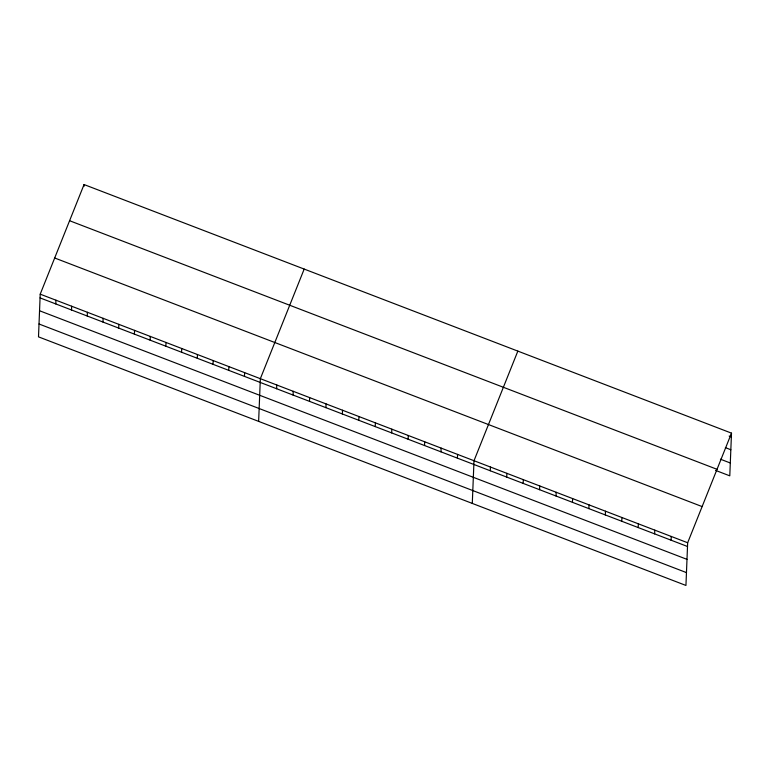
<?xml version="1.0" encoding="UTF-8"?>
<svg xmlns="http://www.w3.org/2000/svg" width="770" height="770" viewBox="0 0 770 770"><rect width="100%" height="100%" fill="white"/><g stroke="black" fill="none" stroke-linecap="round" stroke-linejoin="round"><path stroke-width="1.16" d="M40.213 294.159L38.5 336.856L685.945 585.45L687.658 542.754L731.5 433.144L84.055 184.55L40.213 294.159L687.658 542.754M55.787 303.938L55.941 300.194M71.514 309.973L71.658 306.229M83.988 186.417L84.055 184.55M87.231 316.008L87.385 312.274M102.959 322.053L103.113 318.308M118.686 328.087L118.83 324.343M134.403 334.122L134.558 330.378M150.131 340.167L150.275 336.423M165.848 346.202L166.002 342.458M181.576 352.236L181.73 348.492M197.303 358.271L197.447 354.527M213.02 364.316L213.174 360.572M228.748 370.351L228.902 366.607M244.475 376.386L244.619 372.642M258.633 421.373L260.347 378.686L304.189 269.067M276.632 388.735L276.776 384.99M293.062 395.048L293.216 391.304M309.502 401.353L309.646 397.609M325.931 407.667L326.085 403.923M342.371 413.981L342.515 410.237M358.801 420.285L358.955 416.541M375.24 426.599L375.394 422.855M391.67 432.913L391.824 429.169M408.11 439.218L408.264 435.474M424.549 445.532L424.694 441.788M440.979 451.846L441.133 448.101M457.418 458.15L457.563 454.406M472.289 503.416L474.002 460.72L517.844 351.11M490.288 470.768L490.432 467.034M506.718 477.082L506.872 473.338M523.157 483.396L523.302 479.652M539.587 489.701L539.741 485.966M556.027 496.015L556.171 492.271M572.457 502.329L572.611 498.585M588.896 508.633L589.05 504.899M605.326 514.947L605.48 511.203M621.765 521.261L621.919 517.517M638.195 527.566L638.349 523.821M654.635 533.88L654.789 530.135M671.074 540.193L671.219 536.449M731.5 433.144L729.787 475.841L715.542 470.374M729.161 436.051L731.346 436.888M725.359 447.639L730.836 449.747M720.441 459.199L730.297 462.991M69.589 220.72L717.034 469.315M54.68 257.989L702.125 506.583M40.069 297.903L687.504 546.498M39.549 310.753L686.984 559.357M39.02 323.997L686.455 572.601"/></g></svg>
